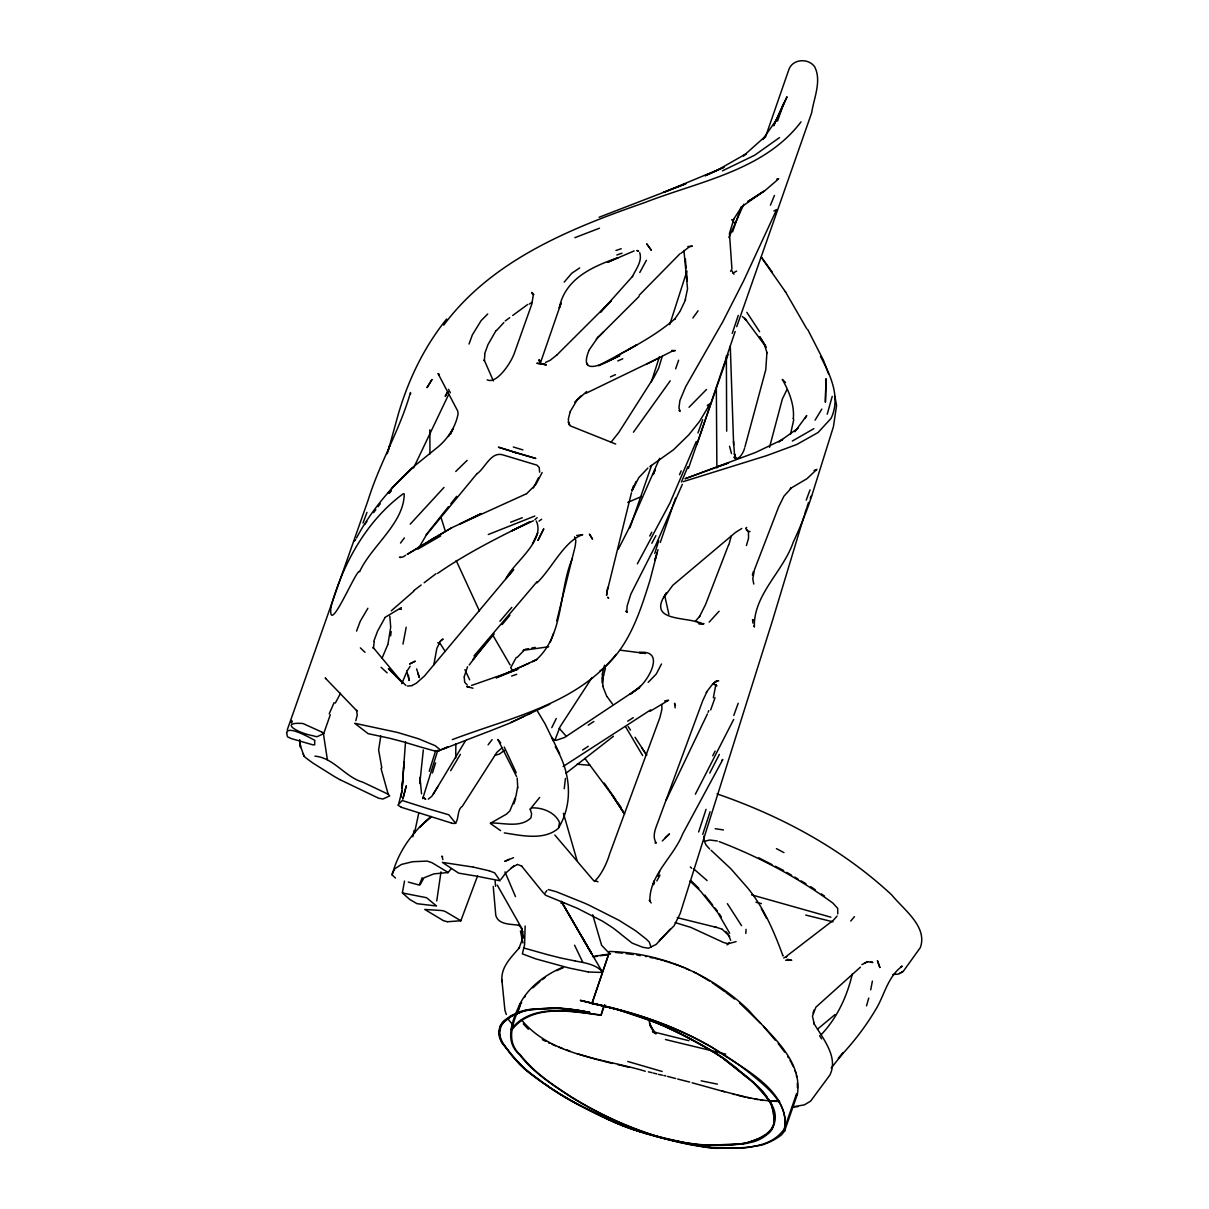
<?xml version="1.0" encoding="UTF-8"?>
<svg xmlns="http://www.w3.org/2000/svg" width="1209" height="1209" viewBox="0 0 1209 1209"><rect width="100%" height="100%" fill="white"/><g stroke="black" fill="none" stroke-linecap="round" stroke-linejoin="round"><path stroke-width="1.5" d="M716.877 468.019L716.348 388.724M703.85 836.824L703.85 836.069L703.97 840.482L706.071 845L709.592 848.96M766.929 352.363L765.765 369.803L744.91 447.028M455.702 757.952L455.884 743.883M539.622 472.16L539.229 467.49L536.917 465.148L502.612 454.811C490.824 451.41 484.824 468.563 477.117 473.626M419.871 783.598L419.976 777.387L421.548 793.845M525.144 926.003L524.57 944.849L522.364 953.871L535.768 958.873L568.064 967.729A38.295 9.4 19.2 0 0 570.92 968.394L588.012 971.915M419.931 782.117L423.316 749.928M464.271 677.252L464.664 682.178L467.294 685.065M797.426 1087.873L797.351 1083.128M451.546 823.057C460.266 826.336 455.733 810.06 462.261 806.373L496.899 752.3L501.78 748.069M745.832 933.439L746.059 929.313M520.384 1005.586C513.1 1021.091 504.878 1041.478 520.459 1054.898C534.182 1072.821 553.39 1085.123 572.023 1097.304C610.877 1121.196 653.661 1138.727 698.862 1145.86A73.689 18.075 19.2 0 0 715.335 1147.946C738.518 1147.976 769.725 1150.394 784.399 1128.707C789.386 1103.998 766.718 1087.118 750.215 1073.471C704.59 1037.035 648.855 1014.94 591.926 1003.591L609.608 951.468C661.837 952.904 711.92 974.378 749.248 1010.86C769.438 1034.572 802.791 1059.371 797.381 1094.266L784.581 1131.035L781.739 1134.616A448.161 109.943 19.2 0 1 762.048 1145.029L745.243 1147.855L715.985 1148.338A74.913 18.377 19.2 0 1 699.301 1146.238C653.691 1139.059 610.575 1121.257 571.343 1097.258C552.634 1085.002 533.35 1072.67 519.568 1054.686C503.473 1040.828 512.722 1019.852 519.93 1003.923C528.635 986.892 545.229 974.892 562.442 967.366M401.902 790.671L402.642 781.241M405.529 741.601L402.144 788.056L404.093 761.761L403.61 768.259M418.601 746.437L404.002 742.039A29.605 7.269 19.2 0 0 401.554 741.359L392.275 738.941A42.602 10.458 19.2 0 0 389.162 738.155L368.08 733.651L354.705 723.284L396.582 732.231A38.28 9.385 19.2 0 1 399.529 733.047L418.102 738.654A4.005 0.982 19.2 0 1 418.556 738.79L435.346 745.757L440.318 749.912L438.111 751.076L433.608 750.683L418.934 746.542M436.751 900.947L440.983 871.901M564.24 788.691L565.434 778.475M390.628 635.874L391.172 631.551M433.819 664.859L436.842 648.387L440.484 641.072M395.464 878.051L392.184 874.999L392.426 873.11M837.761 913.898L837.686 908.367L832.88 903.078C797.94 877.598 759.494 857.045 719.128 841.6M602.294 683.266L603.533 674.758M404.516 881.029L402.37 892.907L409.685 899.405L417.014 903.697L436.54 905.994L426.565 897.713L402.416 892.967M380.775 736.009L378.629 749.973L381.817 767.942M400.95 797.32L401.947 790.943L398.758 803.622M387.938 644.246L390.703 627.184L389.827 616.242M662.23 356.323L658.678 368.156L654.024 377.132L618.796 432.459L611.225 441.965M484.824 354.494L484.356 360.932L484.174 359.934L493.393 380.941M554.916 740.225L560.13 726.654L591.866 677.856M860.415 967.14L815.894 1007.188L812.448 1016.134L814.307 1024.204L813.717 1023.041C822.316 1037.775 839.031 1057.089 829.782 1075.209L810.635 1101.097L804.408 1104.86L792.892 1106.84M517.573 787.119L515.971 796.157L509.866 810.846L506.511 814.125L490.249 823.374L500.586 830.628M291.414 722.922L291.641 720.549L291.974 722.105M374.216 641.722L373.4 648.417L373.082 647.389L402.869 683.221L388.406 668.653L405.876 685.412M402.99 644.095L406.194 627.259M870.707 989.839L872.399 981.119M517.467 864.405L521.789 866.128M505.951 578.748C512.797 563.409 545.894 540.816 536.252 521.003M412.768 836.764L414.082 830.492M793.452 418.208L793.3 418.949C794.661 405.227 789.024 391.066 782.283 379.414L785.533 382.497M414.4 833.454L418.737 813.173M790.52 434.182L793.739 419.735M519.93 1003.923L518.449 1010.165M556.76 620.852L575.197 546.272L575.862 540.755L574.547 536.856M355.824 720.685L357.26 714.942L356.564 710.333L357.003 710.998L325.176 677.962L326.203 678.778M572.189 558.815C558.618 590.869 564.255 634.77 536.358 659.721L532.519 661.625L536.932 659.419M608.082 587.65L631.446 492.819M657.953 549.657L649.928 580.501C639.531 613.658 628.287 649.052 599.679 671.312M540.619 362.368L561.112 303.006L559.283 307.993C564.981 278.478 592.894 266.433 618.192 257.593L607.447 262.383L634.12 250.928M713.355 697.759L715.879 684.551L716.877 685.866L713.34 684.007M570.089 412.148L568.396 418.752L568.502 422.394L570.3 425.87L615.698 444.051M656.185 555.399L654.946 560.175L656.94 553.042M852.375 973.744C847.161 996.186 837.217 1017.827 821.213 1034.647M602.702 678.612L605.422 668.305M769.529 447.3L782.344 399.046L786.802 389.918M447.557 921.742L460.825 920.729L445.592 911.692A3.929 0.967 19.2 0 0 441.527 910.513L424.752 909.455L443.235 920.533M604.56 665.237L602.263 673.851L602.913 686.259M728.846 544.957L731.309 535.874M784.581 1131.035C791.23 1089.279 740.361 1067.607 712.464 1047.538C675.166 1025.7 633.803 1011.782 591.579 1003.243M388.935 448.086L398.078 414.944C408.174 380.11 423.845 347.361 446.605 319.07M392.184 874.999C398.003 851.801 412.692 831.52 431.145 816.664M752.391 575.031L753.343 571.615M827.213 414.219L832.245 396.34M866.536 1005.843L868.757 998.09M388.044 451.169L389.766 445.184L387.228 453.723M685.171 300.044L687.528 288.815L683.946 250.52M746.406 545.516L748.537 538.262L748.477 531.718L745.651 528.273L746.709 527.426M408.279 882.071L419.266 885.064L422.228 877.719M804.197 515.623L772.339 621.033L680.153 913.581L674.078 925.792L659.389 940.602M429.225 771.297L435.497 751.091M654.764 553.45L658.709 540.755M422.712 798.665L437.809 750.23M432.429 772.989L435.603 762.924M633.365 486.078L631.823 491.02L636.085 481.469M804.726 513.946L806.297 508.883M735.163 331.493L696.958 444.474M660.265 542.493L672.234 507.78M588.798 350.882C577.434 379.475 608.55 360.947 619.794 355.627L598.727 365.632M651.394 381.787L659.419 356.791M669.726 324.647L686.924 271.088M698.651 831.958L706.041 809.35M702.731 834.346L710.091 811.753M464.15 676.949L467.535 666.733M513.87 803.864L515.623 798.59M732.261 333.321L738.261 315.413M736.719 326.687L811.662 112.83C813.853 98.246 821.939 80.776 814.609 66.707C808.262 57.851 792.681 58.803 788.857 69.578L765.357 137.342M321.564 731.929L302.975 723.526C278.478 721.682 297.55 733.107 313.373 735.813A3.929 0.967 19.2 0 0 317.211 736.659L323.71 733.591L330.299 714.761M777.599 121.006L783.749 103.203L773.654 125.751L787.014 96.765L777.523 118.24L762.758 139.488L765.418 136.269L743.444 155.931L746.406 153.634L716.363 170.741L705.195 175.743L724.025 167.25L663.59 192.367L685.82 183.783L599.075 217.272M672.793 506.163L675.574 498.123M675.635 368.805L678.627 360.206M629.919 527.849L651.56 465.435M732.578 231.841L741.238 206.875M728.12 354.403L688.42 468.427M591.926 1003.591L609.608 951.468M604.727 1004.634L601.024 1015.273L603.699 1006.024L610.197 1007.641M784.399 1128.707L796.58 1093.707M287.213 730.024L368.171 499.997C379.55 463.153 400.013 429.543 410.456 392.593L410.652 393.983M806.871 507.281L808.579 502.445M697.971 432.958L702.701 419.735M710.68 709.895L715.048 697.669M484.628 353.905L487.922 344.716L496.098 330.45M469.032 344.036L472.371 334.833L481.122 320.642L487.726 313.977M733.787 715.411L738.2 703.275M806.237 500.133L810.03 489.887M504.319 832.895C521.336 835.51 543.823 840.754 558.226 828.452A25.752 6.317 19.2 0 0 558.467 828.135L559.525 822.649A20.659 5.063 19.2 0 0 559.45 822.271C554.946 812.388 542.599 807.476 532.141 807.884L530.192 809.138L531.492 813.415A16.609 4.08 19.2 0 1 531.552 813.717L531.552 813.763A22.699 5.561 19.2 0 1 531.552 814.125L531.083 817.057A49.312 12.09 19.2 0 1 530.811 817.964C520.384 828.15 503.639 822.724 490.658 822.997M373.853 641.102L377.54 631.219L384.674 618.237M460.72 921.092L477.555 875.921M363.002 523.013L366.977 512.374M356.549 631.098L360.267 621.23L367.868 608.293M550.382 641.919L553.541 633.531M387.772 644.609L381.999 658.316M814.171 1009.923L812.992 1012.991M728.407 545.319L705.618 604.394L699.452 616.726M558.649 827.757C573.837 802.428 570.27 771.161 555.248 746.724M618.298 549.249L628.378 529.482L659.615 458.392M657.892 876.132L659.751 871.432M682.329 484.325L655.777 545.032L630.871 594.057L627.139 605.981L626.715 612.207L625.914 611.165M392.457 873.004L394.859 868.772L401.101 864.631A47.65 11.682 19.2 0 1 401.705 864.375L412.586 861.715L427.064 861.095L431.855 862.621L448.207 872.49L433.925 873.865L423.921 877.825L420.143 884.746M653.48 473.898L655.308 469.44L653.177 474.608M770.45 205.167L774.44 195.48M687.876 466.659L681.423 482.028M708.081 712.328L708.776 710.65M401.781 683.644L406.496 672.521M733.772 219.388L729.465 233.382L731.929 268.957M696.248 441.527L669.982 502.929L637.37 563.847M743.837 204.2L728.876 237.538M679.518 474.699L681.166 470.86M329.196 713.869L334.092 702.641M413.629 467.868L448.705 394.361M450.685 433.88L452.937 429.074L448.494 436.509M707.401 713.96L666.189 800.116M810.695 497.247L811.466 495.614M532.474 543.929L537.733 532.837M679.775 311.922L685.548 299.772M744.563 448.267C743.49 452.634 738.17 462.14 733.969 457.108L735.057 458.559M447.209 392.275L445.199 396.401L448.01 391.792M551.772 727.652L556.261 718.524M706.872 691.865L702.777 700.555L658.814 819.717C656.381 826.926 651.394 835.842 656.291 843.096L654.946 842.854M533.381 487.998L538.564 477.585M418.51 548.357L426.324 535.013L477.026 473.596M719.34 754.431L709.759 773.095M722.377 322.561L743.595 280.926L776.646 209.565L773.896 211.001M712.751 755.761L715.139 751.076M632.111 490.718L638.805 477.646L647.888 468.049M695.371 794.192L733.682 719.431M649.853 466.598L673.458 449.778L688.858 434.787L699.482 421.503L708.761 406.028M708.247 406.995L710.076 403.64L707.25 405.408M661.474 664.013L656.215 674.093L648.16 682.344M632.398 276.665C635.783 269.35 642.568 261.265 639.712 252.666M542.131 472.553L535.935 484.356L526.64 493.71M805.134 418.526L806.705 415.533L794.887 431.749M356.489 538.035C370.604 511.271 390.507 487.907 412.798 467.611L392.487 487.439L388.044 493.363M335.331 703.079L340.53 693.301M651.832 543.279L655.898 535.663M407.388 670.496L410.168 666.28M649.717 536.04L651.772 532.232M511.195 666.824L516.288 657.409M520.988 1003.863L521.623 1002.684M639.773 272.524L646.392 260.313M656.819 880.968L659.978 875.165M721.939 323.211L685.73 386.593L679.911 400.527L678.944 407.826L680.138 411.362L678.99 410.471M465.208 741.223L433.245 794.192M450.67 770.677L460.372 754.356M570.104 411.755L576.95 400.27L586.682 391.55M679.337 312.39L674.531 319.342L675.015 318.753C652.452 338.293 624.826 351.381 598.727 365.556M437.975 786.364L431.93 796.172L428.288 799.119M815.062 420.173L821.788 409.126M303.383 753.948L303.973 756.305L307.6 759.176A6.423 1.572 19.2 0 0 307.842 759.358L312.663 762.879A16.442 4.035 19.2 0 0 313.191 763.242L334.923 776.858A45.337 11.123 19.2 0 0 336.268 777.629L339.82 779.593M810.181 498.168L811.179 496.582M511.044 1029.418C531.658 1002.684 571.645 1011.268 600.601 1014.91M511.981 1029.751C532.534 1003.213 572.099 1011.495 601.024 1015.273M730.553 271.209L731.354 269.955L733.954 274.201M733.319 219.781L741.616 206.92M443.718 325.145C492.018 260.147 570.436 228.335 644.639 202.628C698.711 181.38 763.907 170.877 801.038 121.852M831.188 1068.121L843.353 1052.661L838.336 1058.283C853.509 1042.611 866.853 1025.126 877.689 1006.16C884.973 992.468 888.872 975.769 902.141 966.218L900.871 966.822L901.899 966.384M588.783 350.474L598.485 336.525M517.18 657.439L524.238 650.14L523.119 650.366L548.659 646.77M546.876 890.519L544.352 894.056L545.833 895.34L577.313 908.276L602.52 921.182A28.759 7.058 19.2 0 1 603.79 921.983L612.661 927.726A49.433 12.12 19.2 0 1 614.656 929.222L620.444 933.756A22.442 5.501 19.2 0 1 621.078 934.285L621.154 934.345A16.609 4.08 19.2 0 1 621.577 934.738L632.156 943.126L642.825 947.282L648.508 948.204L656.17 944.425L670.118 929.207M633.44 432.187L670.239 380.82M692.878 317.997L698.077 310.804M389.207 493.212L391.323 490.31M389.268 493.106L391.353 490.265M400.527 543.053L404.365 537.929M654.568 882.374L652.905 884.323L653.857 883.311M364.71 524.494L366.932 521.517M373.596 512.631L375.818 509.669M378.039 506.707L380.261 503.745M469.213 664.98L475.303 657.016M500.949 879.351L505.71 873.034L514.263 865.614M632.594 276.287L600.51 312.239L611.406 300.603L556.654 355.189M706.268 692.364L712.63 684.082L716.65 680.909L713.431 683.433L717.647 680.758L716.846 680.909L718.675 680.909M488.104 744.789L492.123 739.636M496.461 330.586L503.821 322.576M490.083 637.853L473.067 659.525L494.239 633.894M426.173 534.741L448.448 506.692M450.791 503.745L456.654 496.355M530.192 809.138L539.682 797.441M447.814 872.838L451.138 868.818M537.008 582.844C552.891 567.233 563.953 541.254 582.693 534.65L576.617 535.496M524.585 997.183L525.341 996.276M506.934 577.6L513.674 569.545L424.51 675.952L416.304 683.251L412.088 685.427M640.181 686.561C650.306 677.025 664.587 649.717 639.168 652.437L645.5 653.449L620.172 650.17M502.098 624.585L509.911 615.29M850.728 921.046L854.431 916.664M564.21 282.12L571.706 273.294L579.685 267.93M473.988 655.928L537.038 581.68M499.906 621.275L511.8 607.371M695.099 621.592L699.86 616.137M837.081 916.074L833.409 920.17L787.286 955.624M709.184 622.121L719.083 611.24M615.97 654.462C576.104 704.681 509.321 717.844 452.332 739.621M410.229 524.147L444.005 487.423M795.93 1095.822L797.381 1094.266M727.017 944.894L729.284 942.506M681.075 253.27L689.387 246.757L692.409 246.152L687.891 246.53M689.039 407.252L706.479 389.494M639.198 295.223L679.926 253.799M574.728 402.189L581.015 395.811M639.077 296.432L598.41 336.994M742.266 206.361L763.771 191.279L747.903 201.51L764.874 190.705L778.702 178.811L776.767 179.098M596.339 339.034L603.563 331.901M561.49 901.763L601.84 971.129L600.541 972.414L588.405 971.991M392.487 487.439L413.161 467.052L436.449 448.191C447.209 439.744 455.657 427.261 458.105 413.72L457.682 410.969L438.006 373.505L439.441 374.82L438.625 374.08M662.336 840.92L669.499 833.893L665.237 837.656M440.167 641.45L443.144 639.062L441.345 639.833M391.248 610.847L413.735 591.246M834.935 1014.653L817.511 1029.146M430.495 817.254L419.478 827.213L431.356 816.498M532.821 987.874L539.909 981.496M504.319 750.411L499.529 754.038L494.98 755.338M534.846 519.689L537.113 517.709M594.375 881.452C600.813 875.679 606.752 863.785 609.653 853.932L659.918 717.511L661.928 709.29L661.746 704.726M785.895 957.165L786.923 956.304L783.704 957.981M640.392 686.168L630.07 694.344L639.697 687.528L564.558 737.475L556.321 740.271L553.178 739.349L551.803 737.414L553.42 740.981M556.85 354.993L550.065 360.388L545.591 362.368M892.846 974.484L898.211 974.137L903.38 971.205L920.336 947.599C927.892 926.487 903.35 909.41 891.849 895.053C842.174 848.733 780.969 815.894 717.013 793.89M565.827 773.382L613.431 736.281M413.735 590.672L421.155 585.02M424.132 582.753L435.996 573.716M542.07 979.789L544.927 977.673M505.226 320.959L509.714 317.665M512.722 315.458L527.698 304.472M529.315 304.033L531.884 302.386M539.033 521.124L541.602 519.265M798.136 428.122L778.823 441.874L782.586 439.517L755.731 452.408L685.035 478.749L715.728 467.566M779.488 137.599L754.658 155.236L722.453 170.832M405.574 555.294L402.854 557.032L399.469 557.243L400.466 557.591M437.567 573.429C466.674 553.223 498.456 537.325 530.192 521.744L511.286 531.038L533.365 520.762M650.155 711.255L668.592 700.223L664.663 700.948M563.137 766.491L650.669 709.879M588.178 725.188L593.876 721.471M582.602 749.988L588.269 746.316M627.698 721.184L633.244 717.678M434.998 537.461L407.206 554.372L451.864 527.653L526.308 493.831M899.647 973.547L902.957 971.537M384.885 617.482L401.373 607.568M417.83 549.113L440.665 535.95M628 349.93L636.901 344.731L615.94 356.534M429.407 540.786L451.864 527.653M792.348 441.043L813.853 428.666M732.986 273.128L736.629 271.073M511.271 867.805L517.225 864.571M585.534 393.484L658.814 358.045M861.896 964.631L867.503 961.699L872.868 962.515L870.948 961.699M556.775 970.615L563.515 967.487M647.238 363.849L673.096 350.701L672.355 350.958L675.242 350.595L671.781 350.474M549.853 704.182L510.923 722.559L524.464 716.166M535.33 660.25L496.174 677.841L517.951 669.212L471.54 685.458M527.849 714.564L531.235 712.978M864.48 963.12L867.503 961.699M528.998 663.303L508.43 672.582M509.306 859.297L504.727 861.352L513.477 857.71M610.469 376.86L615.441 374.669M617.769 360.932L622.771 358.741M627.758 502.43L641.45 496.551M438.111 751.076L448.161 746.814M438.655 750.698L448.252 746.754M488.27 534.529L534.816 516.062M489.056 731.369L510.485 722.861M510.606 522.273L522.318 517.724M443.476 748.96L466.206 740.18M574.864 237.674L599.483 228.214M466.508 739.999L488.36 731.596M717.33 466.991L728.513 462.926L716.453 467.218M683.342 481.605L766.733 455.612L796.64 444.549L818.055 432.52L831.127 418.284C840.92 397.217 830.523 375.198 820.473 356.474M519.477 1011.888L510.787 1015.817L503.896 1020.774A255.462 62.672 19.2 0 0 502.491 1022.24L499.982 1026.26L498.849 1031.171A195.737 48.012 19.2 0 0 502.566 1043.941M616.862 254.978L622.031 253.18M615.94 250.505L621.214 248.722M741.812 528.469L735.48 532.459L672.778 585.322L663.741 597.594L666.446 592.833C645.44 622.695 687.286 616.001 702.686 623.874L701.87 623.693L704.031 623.663L699.029 624.086M511.619 676.027L516.696 674.335M520.051 1011.691L520.565 1011.51A178.766 43.856 19.2 0 1 529.512 1009.455L551.999 1007.943A120.265 29.5 19.2 0 1 559.601 1008.17L565.313 1008.623A136.436 33.474 19.2 0 1 573.625 1009.591L589.826 1012.417L577.01 1010.059M736.1 941.63L728.256 943.73L723.662 942.536L690.868 927.409L675.181 922.603M704.741 841.192L709.789 840.028L717.315 840.98M598.032 881.784L593.498 880.454L554.81 834.996M592.606 956.561L610.59 953.81M593.695 956.924L596.944 956.304M750.018 531.416L748.477 531.718L746.361 529.844M525.114 649.309L528.469 648.674M531.824 648.024L535.179 647.389M600.42 955.699L606.797 954.989M548.327 889.567L556.125 891.668L583.841 902.851A101.405 24.875 19.2 0 1 588.753 905.027L618.948 920.291L634 929.706A25.842 6.332 19.2 0 1 634.921 930.326L635.541 930.764A60.359 14.81 19.2 0 1 637.415 932.169L646.014 938.909A20.477 5.017 19.2 0 1 646.573 939.423L649.339 942.143L651.047 947.327M560.9 903.168L563.953 902.836M779.654 1101.414L768.516 1101.203M407.433 686.062L412.254 685.639M542.01 1008.714L530.343 1009.847A177.814 43.615 19.2 0 0 521.442 1011.903L512.148 1015.923L504.818 1021.121A254.857 62.52 19.2 0 0 503.412 1022.587L500.904 1026.577L499.785 1031.489A194.755 47.771 19.2 0 0 503.488 1044.183M542.599 1008.669L552.694 1008.336A119.162 29.228 19.2 0 1 560.235 1008.563L565.903 1009.001A132.129 32.416 19.2 0 1 573.338 1009.863L580.834 1010.92M523.542 947.916L546.997 954.505A42.511 10.428 19.2 0 0 550.155 955.337L559.344 957.634A29.605 7.269 19.2 0 0 561.701 958.193L575.136 960.959M721.758 760.416L722.831 759.479L682.632 833.998C673.761 856.713 649.339 874.968 649.883 900.841L649.263 900.267L651.167 902.942M792.5 1106.855L797.774 1106.719M778.717 1100.946C759.282 1101.58 740.316 1095.55 721.622 1090.941M814.05 470.482L816.846 469.409L807.083 478.613L790.233 488.602L791.351 488.043L783.931 496.219L778.702 506.783L754.476 569.696L752.784 578.748L753.766 584.038M785.623 960.233L791.699 960.294L787.316 959.296M708.927 1145.271L741.449 1143.744A154.223 37.827 19.2 0 0 747.751 1142.46C760.718 1138.848 778.792 1130.521 773.261 1113.776M709.623 1145.679L742.25 1144.137A155.553 38.159 19.2 0 0 748.598 1142.837C766.869 1140.178 781.891 1124.174 772.294 1105.661A183.481 45.005 19.2 0 0 769.438 1100.356L753.449 1082.614L722.015 1057.482A138.461 33.958 19.2 0 0 714.353 1052.525L703.729 1046.223A215.353 52.833 19.2 0 0 683.765 1035.448L665.403 1026.592A74.973 18.392 19.2 0 0 654.93 1022.209L617.844 1009.621L580.562 1000.553M447.33 921.726L443.34 920.593M577.146 764.194L590.279 765.357M615.517 952.45L622.65 953.145M763.227 1100.462L760.537 1100.114M518.434 925.202C510.561 923.963 498.274 924.885 495.781 915.273L493.242 886.439M633.289 954.505L626.186 953.629M575.393 1009.983L567.882 1009.047A105.092 25.782 19.2 0 0 557.53 1008.246L530.902 1009.515A172.555 42.33 19.2 0 0 523.709 1010.92L510.44 1016.467L501.992 1023.645A226.446 55.554 19.2 0 0 500.088 1027.348L499.272 1032.713L499.982 1037.292A183.058 44.899 19.2 0 0 502.279 1042.626L511.437 1055.079A514.399 126.189 19.2 0 0 516.606 1060.867C537.189 1081.647 562.986 1096.639 588.768 1110.028A253.905 62.279 19.2 0 0 601.84 1116.451C639.455 1134.027 681.03 1146.041 722.801 1145.376A382.195 93.758 19.2 0 0 732.216 1144.908L746.497 1143.064L758.466 1138.742A541.39 132.809 19.2 0 0 764.148 1135.719C777.16 1130.808 775.045 1115.877 771.372 1105.389A182.363 44.733 19.2 0 0 768.531 1100.114L763.589 1093.344M546.332 364.71L537.098 363.274L546.332 364.71L543.113 364.257M715.199 828.724L723.435 829.918M755.096 1099.117L757.816 1099.525M581.544 1011.026L583.705 1011.374M575.424 961.019C584.461 962.802 595.145 964.208 601.84 971.129M584.431 1011.48L586.728 1011.857M607.659 597.488L608.656 598.243L607.976 597.231M587.015 1011.918L588.979 1012.25M314.914 756.139C333.88 757.801 345.003 777.115 362.957 782.223L388.18 794.222L389.706 795.9L382.921 799.013L378.644 798.212L340.107 779.745M751.001 1098.316L747.268 1097.44M645.44 956.379L646.694 956.606M636.871 954.974L640.332 955.639M650.261 957.468L653.192 958.027M648.356 1071.839L652.135 1072.731M629.375 1067.366L617.648 1064.555M680.969 1141.734L681.816 1141.9M682.224 1142.263L669.136 1139.452M701.144 1080.831L717.421 1084.141M680.062 1141.538L677.312 1140.979M612.343 1063.467L603.155 1061.124M473.082 867.065L442.373 862.38L458.604 873.125L477.313 876.298A96.04 23.56 19.2 0 1 481.983 877.22L500.148 880.802L494.647 872.853L489.161 870.782M658.512 1074.378L662.381 1075.194M676.39 1140.782L661.187 1137.321A144.612 35.469 19.2 0 1 656.608 1136.188L648.009 1133.906M473.399 867.14L488.98 870.737M582.179 1000.765L580.396 1000.372L603.759 1005.994M601.659 1060.716L598.425 1059.976M583.977 1001.158L614.822 1008.638M725.627 1054.112L665.449 1039.528M733.213 1094.266L734.694 1094.598M668.169 1139.241L665.267 1138.561M663.832 1075.511L665.887 1075.98M664.315 1138.334L661.444 1137.654A141.287 34.653 19.2 0 1 655.112 1136.067L653.374 1135.614M833.016 921.862L805.738 915.062M655.248 958.435L658.678 959.266M677.267 917.661L716.529 927.394M675.65 1078.504L667.655 1076.448M688.934 1040.722L652.452 1031.625M724.539 1091.772L692.107 1082.78M755.988 902.231L761.413 903.622M691.654 868.228L690.324 866.959M653.51 1073.078L656.85 1073.94M689.689 1082.07L677.66 1079.033M744.789 1096.986L737.203 1095.112M645.258 1071.234C603.276 1058.479 551.138 1056.031 521.411 1019.761M472.991 688.223L466.78 686.591L469.666 687.347M751.56 894.841L830.915 917.208M701.386 623.542L697.442 622.469M611.391 1007.958L624.494 1011.737M649.898 1134.692L651.636 1135.16M451.35 823.012L401.343 807.295M660.22 959.689L663.333 960.566M646.256 1133.422L648.145 1134.208M616.031 1008.986L619.174 1009.893M517.059 453.118L535.844 458.468L498.44 447.194L517.059 453.118L512.42 451.728M646.392 1133.71L627.788 1127.544M668.229 962.092L671.176 962.938M662.154 1071.491L627.728 1061.472M643.067 1132.501L644.518 1132.924M597.155 1059.613L577.146 1053.628M513.357 447.013L522.893 449.899M620.232 1010.195L632.443 1014.019M641.707 1132.349L630.267 1128.662M625.491 1012.054L637.294 1015.892M714.232 926.653L722.196 929.192M664.557 960.943L666.99 961.729M558.482 1046.964L562.774 1048.581M633.425 1014.336L649.565 1020.018M672.914 963.543L678.143 965.356M639.229 1016.557L651.394 1020.713A78.676 19.299 19.2 0 1 671.025 1028.995L681.695 1034.224M629.617 1128.45L619.628 1124.657M627.184 1127.317L614.701 1122.284M401.312 807.28L397.852 805.073L402.249 800.524L424.782 807.672A95.995 23.545 19.2 0 0 429.92 809.259L448.841 814.806L455.869 823.51M753.358 619.885L752.542 619.582L752.905 623.028M566.129 1049.684L570.043 1051.18M678.566 965.492L683.826 967.563M685.579 968.258L689.115 969.905M619.008 1124.4L617.089 1123.599M616.394 1123.297L610.711 1120.773M552.12 1044.364L555.475 1045.815M614.036 1121.982L581.257 1106.008A141.09 34.608 19.2 0 1 557.923 1092.664M437.703 642.674L440.348 643.868L445.26 651.485M609.91 1120.395L607.538 1119.292M606.752 1118.929L604.092 1117.675M603.155 1117.222L581.725 1106.567M548.569 1042.899L549.581 1043.397M545.818 1041.372L542.327 1039.619M693.785 972.021L696.671 973.457M758.768 857.816L772.007 864.586M775.317 866.279L783.598 870.51M682.39 1034.587L690.596 1038.848M321.715 732.019L323.71 733.591M690.037 1038.879L679.806 1033.574A133.655 32.794 19.2 0 0 676.33 1031.836L669.136 1028.421A77.316 18.966 19.2 0 0 651.198 1020.895M776.42 848.627L783.946 852.617M709.471 981.013L698.409 974.409M786.787 872.399L791.578 875.24M794.781 877.114L797.97 879.003M801.159 880.893L805.95 883.734M653.117 1032.138L656.003 1033.846L650.699 1026.713L649.535 1023.222L654.099 1032.138L650.699 1026.713L648.84 1020.003M558.044 1092.679L545.969 1084.957M553.344 1089.989L557.334 1092.619A142.042 34.849 19.2 0 0 580.668 1106.039M552.709 1089.566L547.768 1086.196M810.68 886.665L815.289 889.794M821.425 893.965L824.493 896.05M725.929 992.483L734.649 999.102M547.904 1085.878L544.352 1083.415M544.775 1084.141L529.482 1073.078A138.158 33.897 19.2 0 1 523.754 1068.303L521.411 1066.126A197.233 48.39 19.2 0 1 519.402 1064.162L502.687 1043.971M542.04 1081.798L543.189 1082.614M712.252 982.751L724.569 991.546M723.949 1059.039L742.764 1073.713M540.891 1080.997L530.283 1073.214A137.282 33.671 19.2 0 1 524.6 1068.469L523.013 1067.018M725.294 1059.537L735.888 1067.547M722.287 929.343L729.707 936.461M736.462 1068.015L745.258 1075.814M442.66 856.879L441.935 856.078L442.872 859.644M528.409 1029.282L523.255 1023.887M487.212 379.853C496.551 384.477 510.863 363.002 514.263 353.451L531.884 303.897L533.245 295.298L531.703 292.412L533.894 294.664M743.58 1073.864L746.225 1076.645M746.074 1075.965L747.192 1077.476M748.023 1077.627L748.885 1078.352M747.54 1077.204L753.827 1083.249M749.731 1079.078L754.673 1083.415A195.42 47.937 19.2 0 1 764.556 1093.586L766.959 1096.775M693.543 868.727L707.114 880.575M742.371 316.562L746.542 320.294L744.714 318.269L766.264 347.331M381.092 667.308L387.152 672.884M739.515 1002.926L760.627 1023.298M711.088 850.275L730.825 868.757L747.479 887.723C764.028 907.808 774.108 931.791 782.994 955.911L782.571 955.397M365.012 652.316L360.358 647.888M522.636 1066.655L511.603 1054.852L503.594 1044.213M689.991 880.983L700.434 891.018L717.632 912.417L729.677 933.212M691.08 880.772L698.847 888.328M518.495 924.93L522.167 928.542M609.82 953.886L601.598 945.257L592.682 914.76M725.642 931.474L728.075 933.922L730.689 940.36M500.707 742.825L497.821 739.44L516.575 776.51M559.117 728.181L566.447 736.493M763.559 1026.426L775.332 1040.269M521.442 865.84L543.446 893.028M731.732 219.6L735.117 223.71M778.218 1043.579L784.686 1052.117M508.158 1019.172L513.266 1025.58M704.817 895.144L712.751 905.163M715.018 908.035L717.285 910.891M538.655 360.297L539.803 361.733M584.899 758.406L612.086 795.069L624.071 813.189M606.994 696.55L612.495 703.97M761.474 257.623L785.714 292.185M761.398 257.139L772.309 272.191M767.08 1097.455L770.556 1102.85A171.542 42.073 19.2 0 1 772.052 1106.084L773.624 1112.99M641.571 747.706L646.77 755.232L635.057 737.309M604.243 783.069L615.668 799.617M617.739 802.625L620.867 807.128M746.845 312.345L759.584 331.674M624.056 813.143L611.799 794.464L624.615 814.035M628.106 726.443L630.463 730.07M727.395 903.682L741.555 925.656M765.629 346.061L759.796 336.782L764.33 344.142L767.02 352.892M510.621 667.549L512.601 670.708M719.385 913.898L721.32 917.042M785.351 291.641L806.841 328.893M754.053 625.809L754.356 627.033C753.343 594.526 783.19 571.706 793.27 542.1C800.298 527.139 806.569 511.8 811.677 496.068L833.439 426.656L836.568 405.499L834.905 396.461M819.596 1035.629L821.576 1038.879M510.138 664.98L492.894 635.299M537.537 711.3L544.987 723.707L559.646 753.721M625.552 726.685L642.629 755.519M561.444 901.687L591.503 953.614L561.339 901.294M581.801 936.37L592.35 954.657M790.051 1060.505L790.867 1061.91M787.86 1056.832L788.374 1057.724M761.338 908.82L766.521 918.084M448.509 389.358L450.383 392.759M479.429 610.953L456.156 560.462M807.733 329.558L823.495 360.358L828.528 373.762M791.442 1063.059L793.361 1066.64M497.247 885.064L520.701 926.472L522.681 932.063L521.547 928.346M574.577 945.226L582.768 962.273M586.788 363.078L587.695 364.997M464.936 669.726L469.636 679.79M504.259 747.011L516.228 772.717M504.969 871.901L515.502 896.655M795.099 1070.706L795.688 1072.715M303.232 753.963L301.419 748.643M541.028 364L539.274 359.602L540.121 363.048M675.363 705.346L674.546 703.29L675.166 707.824M602.626 685.926L606.737 696.324M445.229 530.842L440.832 516.863M733.531 441.24L734.483 454.282L736.281 459.254M303.399 754.597L303.973 756.305M506.314 1014.517L504.924 1010.301L501.886 979.985C501.085 966.505 511.664 956.924 519.583 947.463L518.963 948.415L522.258 939.453L522.197 929.827M417.876 673.096L419.357 677.629L416.637 668.94M734.483 454.282L735.45 457.516L734.467 453.768M563.424 813.264L577.01 860.385M380.986 768.304L388.18 794.222M729.541 446.272L731.475 453.587M796.383 1075.209L796.61 1076.811M327.382 759.69L323.226 732.563M406.738 670.844L409.141 680.486L408.461 675.287M664.738 595.689L668.894 614.384M520.444 931.036L522.923 942.929M522.469 931.398L523.693 938.154M299.545 740.225L300.557 746.92M299.756 740.694L300.678 747.887L299.681 739.787M501.886 979.985L502.052 981.768M685.322 258.741L686.153 268.081M686.5 271.829L687.332 281.168M495.146 881.013L495.569 886.288M517.18 778.082L517.769 787.92M730.281 346.258L733.636 444.912M653.646 881.225L653.706 884.746M602.263 677.569L602.294 681.846M726.367 355.718L726.685 431.16M429.86 429.799L429.951 453.949M690.399 1038.863A172.419 42.3 19.2 0 1 725.612 1059.583M709.91 1145.845A92.776 22.759 19.2 0 1 682.39 1142.414M709.23 1145.452A91.944 22.563 19.2 0 1 681.997 1142.052M753.857 1083.264A194.422 47.695 19.2 0 1 763.665 1093.359M689.84 1038.879A172.116 42.224 19.2 0 1 724.251 1059.069M455.763 471.495A517.346 283.495 -44.1 0 1 467.127 460.402M826.004 378.946L825.399 402.083L826.004 378.946M330.949 606.963C327.715 639.198 357.411 566.25 359.572 571.797C371.269 546.136 403.987 523.361 404.244 494.043L403.307 493.695C366.811 520.399 342.857 563.53 330.949 606.963M286.609 732.986L287.47 736.78L291.233 738.578L312.919 744.85L314.733 744.804L314.657 741.313A76.137 18.679 19.2 0 1 314.854 740.346C310.335 738.094 287.591 724.796 286.609 732.986M607.13 591.307L606.54 595.387L607.855 587.332L607.13 591.307M406.224 786.046L402.899 798.801L406.224 786.046M543.687 528.983L538.065 540.257L543.687 528.983M431.915 379.656L427.079 387.515L431.915 379.656M355.552 539.682L354.237 540.801L355.552 539.682M415.11 661.263L409.745 663.907L415.11 661.263M400.179 609.276L401.025 609.2L400.179 609.276M466.598 520.656L459.344 524.253L481.212 513.553L466.598 520.656M637.808 250.716L636.811 250.52L638.594 251.17L637.808 250.716M425.553 799.209L423.271 797.305L425.553 799.209M651.183 250.082L646.875 244.037L651.183 250.082M590.43 535.647L589.403 534.106L592.501 539.154L590.43 535.647M569.454 424.858L568.442 422.258L569.439 424.948M879.835 967.472L877.477 960.823L879.835 967.472M626.836 612.253L626.474 611.119L626.715 612.207"/></g></svg>
